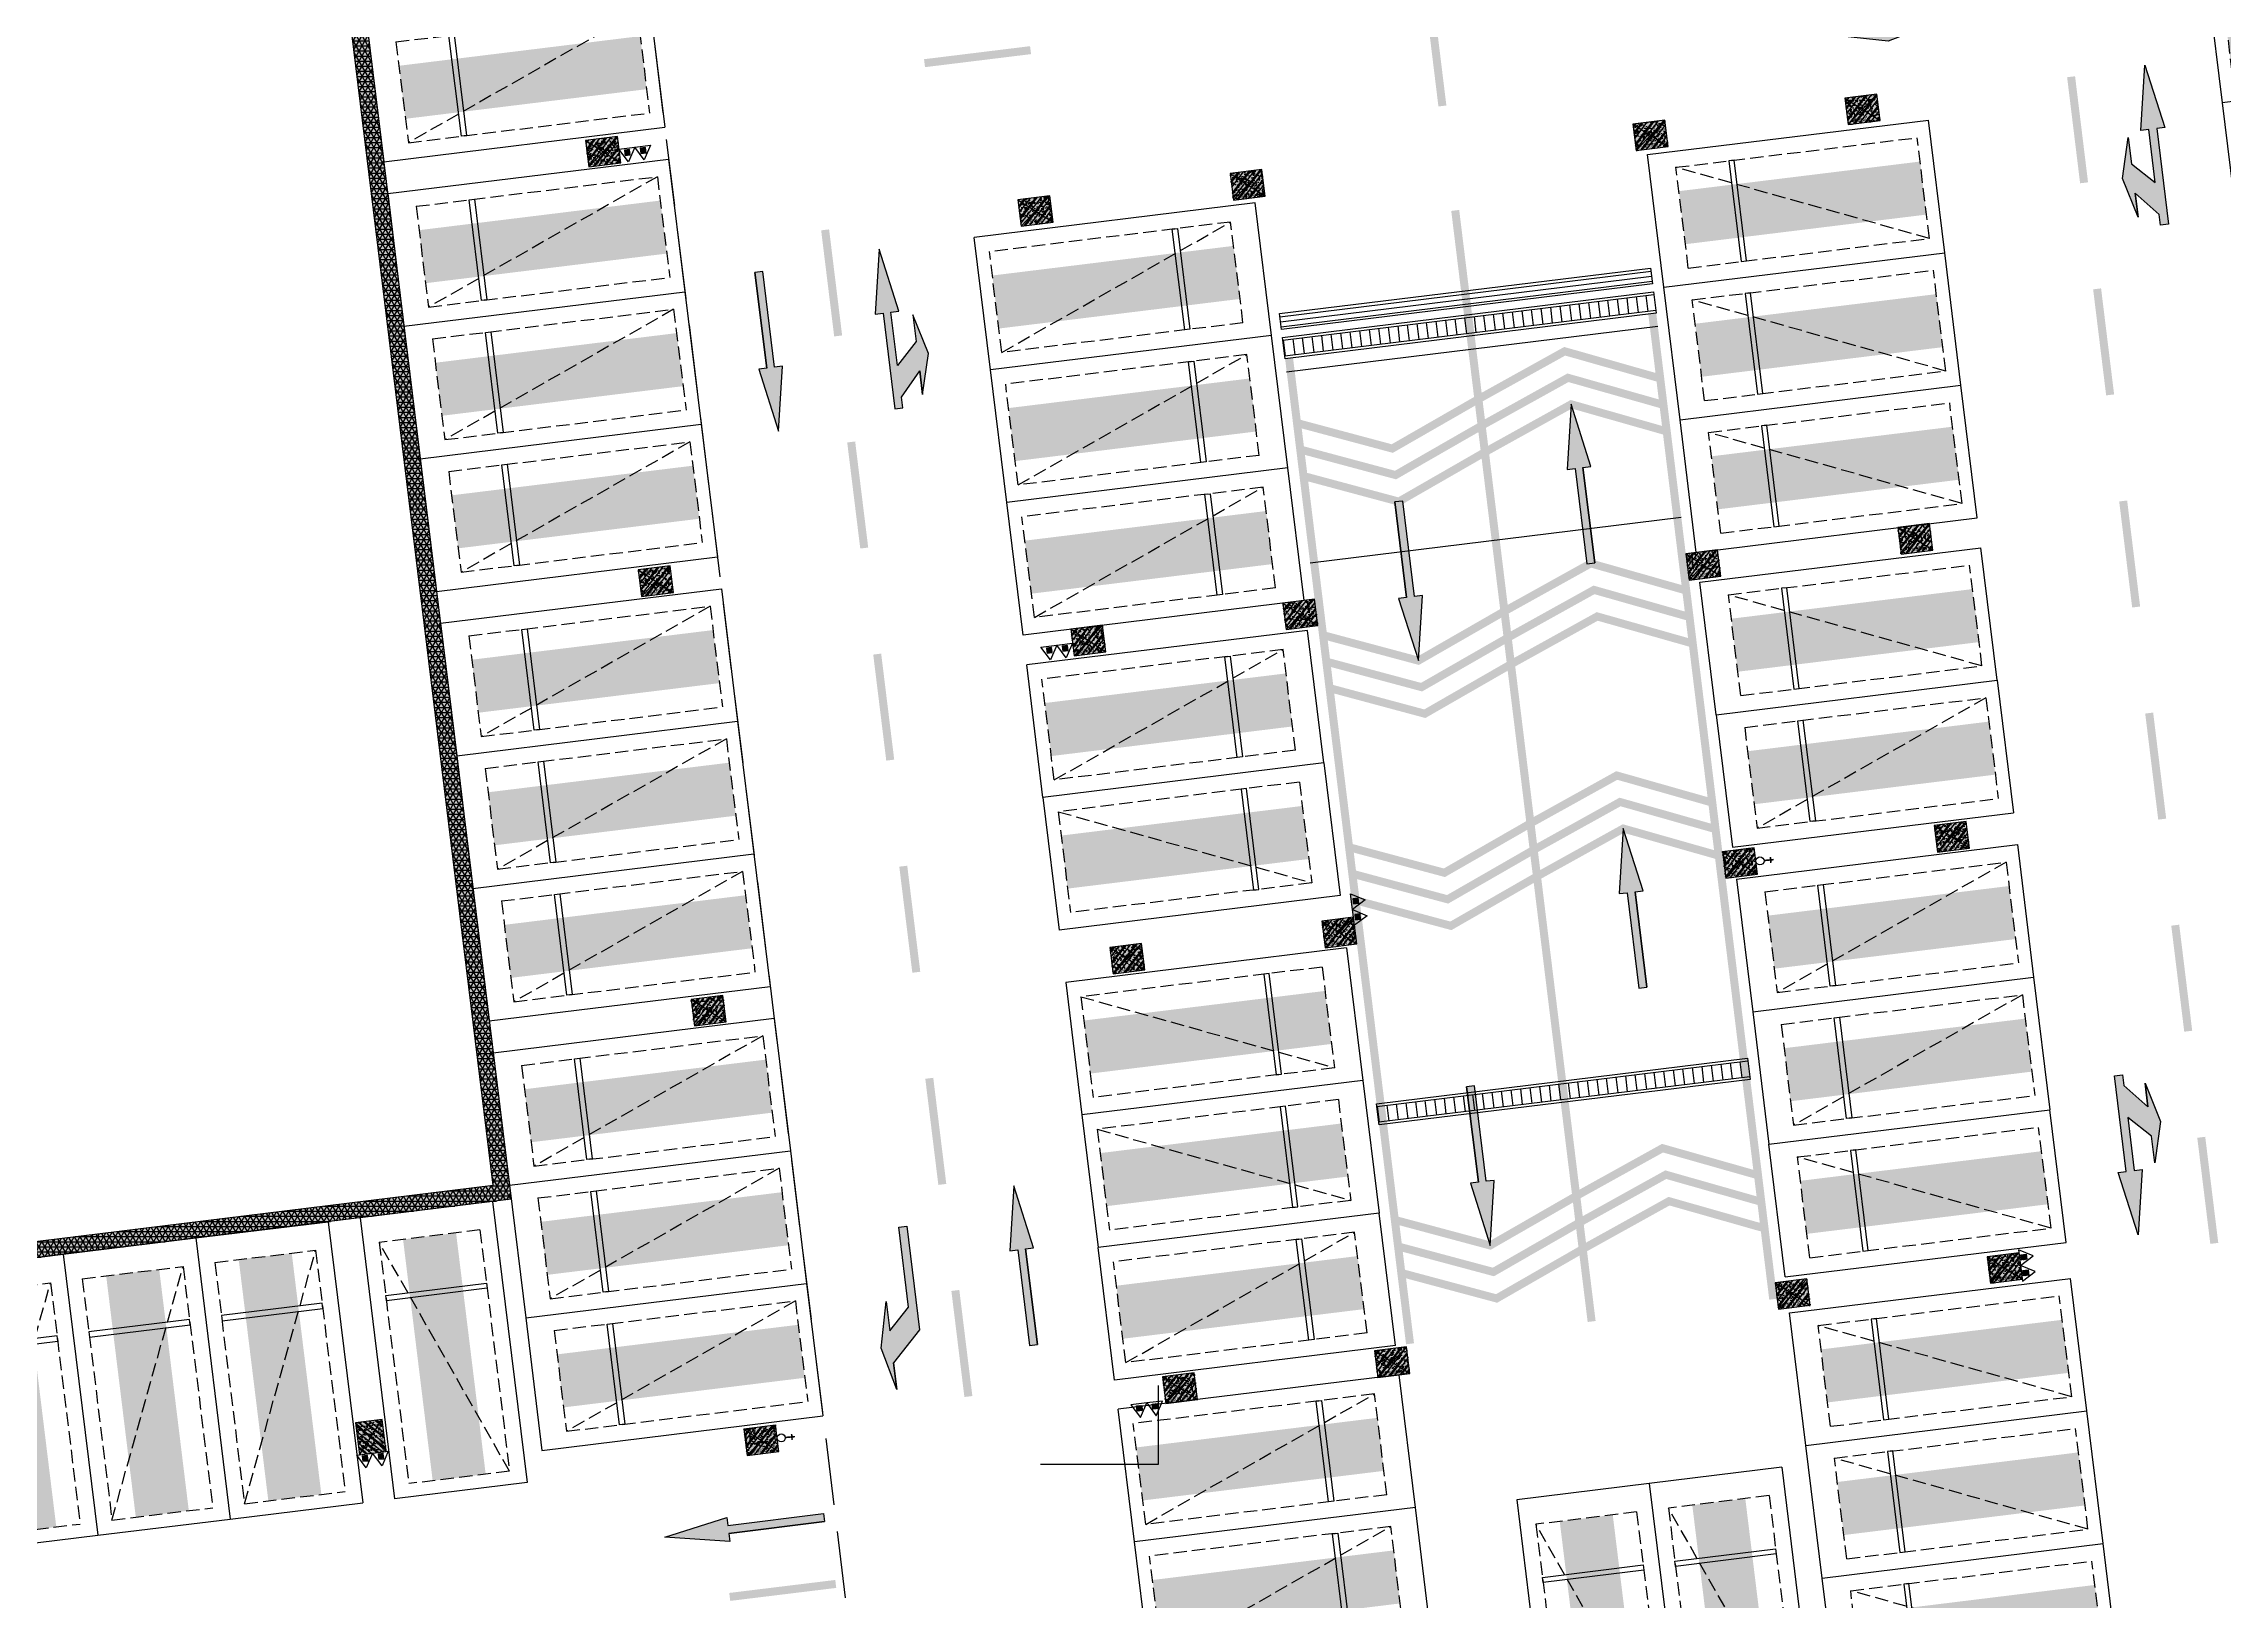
# Model space of a CAD drawing. Extents: x -1338203 to 1886333, y -783476 to 1038610.
# Drawn here: x 790824 to 831654, y 15748 to 44904 of the extents above; entities that cross this region are included whole.
import ezdxf
from ezdxf.enums import TextEntityAlignment as Align

# ---------------------------------------------------------------- set-up
doc = ezdxf.new("R2010")
doc.units = 0
doc.header["$LTSCALE"] = 1000
doc.header["$MEASUREMENT"] = 0
doc.linetypes.add('$2$DASH', pattern=[0.35, 0.25, -0.1])
doc.linetypes.add('A-001-平面B2$0$__DASH', pattern=[0.35, 0.25, -0.1])
for name, color, linetype in [('$0$DIM_SYMB', 3, 'Continuous'), ('0P-EQUIP-CW', 7, 'Continuous'), ('0P-PIPE-RW', 122, 'Continuous'), ('A-001-平面参照B1$0$A-001-平面参照B1$0$0A-DETL-HATH', 8, 'Continuous'), ('A-001-平面参照B1$0$A-001-平面参照B1$0$0A-P-FLOR-P&D', 190, 'Continuous'), ('A-001-平面参照B1$0$A-001-平面参照B1$0$0A-SC-CLNG', 134, 'Continuous'), ('A-001-平面参照B1$0$AUDIT_D_220531184525-2', 40, 'Continuous'), ('A-001-车位参照B1$0$A-001-车位参照B1$0$0A-P-PKNG-CAR(A)', 43, 'Continuous'), ('p-a-regular', 5, 'Continuous'), ('S001南区墙柱$0$0S-CW-HATCH', 251, 'Continuous'), ('S001南区墙柱$0$0S-CW-HATCH-UP', 251, 'Continuous'), ('S001南区墙柱$0$0S-F-WALL-HATCH', 251, 'Continuous'), ('S001南区墙柱$0$0S-F-WALL-HATCH-UP', 251, 'Continuous'), ('S001南区墙柱$0$0S-F-WALL-LINE', 202, 'Continuous'), ('S001南区墙柱$0$S001-墙柱B1_1$0$0S-CC-LINE', 52, 'Continuous'), ('S001南区墙柱$0$S001-墙柱B1_1$0$0S-CW-HATCH-UP', 251, 'Continuous'), ('中心线', 42, 'Continuous'), ('地面指向箭头', 7, 'Continuous'), ('坡道线', 7, 'Continuous'), ('负一层消火栓$0$负一层消火栓$0$0P-DIM-FH', 3, 'Continuous'), ('负一层消火栓$0$负一层消火栓$0$0P-EQUIP-FH', 7, 'Continuous')]:
    doc.layers.add(name, color=color, linetype=linetype)
doc.layers.add('AAD-A-PROOF', color=30, linetype='Continuous', plot=False)
doc.layers.add('S001南区墙柱$0$S001-墙柱B1_1$0$0S-A-TIPS', color=10, linetype='Continuous', plot=False)
doc.styles.add('S001南区墙柱$0$S001-墙柱B1_1$0$AAD-S', font='aad-s.shx', dxfattribs={"width": 0.7, "bigfont": 'aad-hztxt.shx'})

# ---------------------------------------------------------------- blocks, each defined once
blk = doc.blocks.new('A-001-平面参照B1')
at = {"layer": 'A-001-平面参照B1$0$A-001-平面参照B1$0$0A-DETL-HATH'}
h = blk.add_hatch(dxfattribs=at)
h.set_pattern_fill('玻璃', color=256, scale=150, angle=97.0005)
h.set_pattern_definition([(97.000496, (-766629.19, -306204.26), (-178.658117, -21.93803), [])])
h.paths.add_polyline_path([(47660, -267534), (54608, -266681), (54644, -266979), (47697, -267832)])
h = blk.add_hatch(dxfattribs=at)
h.set_pattern_fill('玻璃', color=256, scale=150, angle=97.0005)
h.set_pattern_definition([(97.000496, (-764868.05, -320546.52), (-178.658117, -21.93803), [])])
h.paths.add_polyline_path([(49421, -281876), (56369, -281023), (56406, -281321), (49458, -282174)])
at = {"layer": 'A-001-平面参照B1$0$A-001-平面参照B1$0$0A-SC-CLNG', "ltscale": 0.002}
h = blk.add_hatch(dxfattribs=at)
h.set_pattern_fill('LINE', color=256, scale=100, angle=7.0005)
h.set_pattern_definition([(7.000496, (-766438.34, -306281.56), (-11.608873, 94.53992), [])])
h.paths.add_polyline_path([(54583, -266482), (47636, -267336), (47599, -267038), (54547, -266185)])
at = {"layer": 'A-001-平面参照B1$0$A-001-平面参照B1$0$0A-P-FLOR-P&D'}
for points in [[(47654, -267484), (54602, -266631), (54650, -267028), (47703, -267882)], [(47660, -267534), (54608, -266681), (54644, -266979), (47697, -267832)], [(49415, -281827), (56363, -280974), (56412, -281371), (49464, -282224)], [(49421, -281876), (56369, -281023), (56406, -281321), (49458, -282174)]]:
    blk.add_lwpolyline(points, close=True, dxfattribs=at)
at = {"layer": 'A-001-平面参照B1$0$A-001-平面参照B1$0$0A-SC-CLNG', "ltscale": 0.002}
blk.add_lwpolyline([(54583, -266482), (47636, -267336), (47599, -267038), (54547, -266185)], close=True, dxfattribs=at)
at = {"layer": 'A-001-平面参照B1$0$AUDIT_D_220531184525-2'}
for points in [[(47732, -268129), (54680, -267275)], [(48171, -271702), (55119, -270849)]]:
    blk.add_lwpolyline(points, dxfattribs=at)
blk = doc.blocks.new('S001南区墙柱$0$AAD_BLOCK_20230215093950878')
at = {"layer": 'S001南区墙柱$0$0S-CW-HATCH'}
h = blk.add_hatch(color=256, dxfattribs=at)
h.dxf.hatch_style = 1
h.paths.add_polyline_path([(-300, -250), (300, -250), (300, 250), (-300, 250)])
at = {"layer": 'S001南区墙柱$0$0S-CW-HATCH-UP'}
h = blk.add_hatch(dxfattribs=at)
h.set_pattern_fill('钢筋混凝土', color=256, scale=30, pattern_type=2)
h.set_pattern_definition([(45, (-42203.53, -84001.15), (-106.06602, 106.06602), []), (50, (-42203.53, -84001.15), (215.17805, -18.82564), [22.5, -247.5]), (355, (-42203.53, -84001.15), (-41.6254, 225.65764), [18, -198]), (100.4514, (-42185.6, -84002.72), (173.5528, 206.83186), [19.12206, -210.34263]), (46.1842, (-42203.53, -83941.15), (320.1723, -49.6557), [33.75, -371.25]), (96.6356, (-42176.85, -83945.3), (280.3988, 292.2354), [28.6831, -315.5139]), (351.1842, (-42203.53, -83941.15), (280.3986, 292.2356), [27, -297]), (21, (-42173.53, -83956.15), (179.0721, -120.78567), [22.5, -247.5]), (326, (-42173.53, -83956.15), (72.9946, 217.545), [18, -198]), (71.4514, (-42158.6, -83966.21), (252.0668, 96.75915), [19.12206, -210.34263]), (37.5, (-42203.53, -84001.15), (3.647957, 99.868156), [1.5, -195.6, 1.5, -201, 1.5, -198.75]), (7.5, (-42203.53, -84001.15), (78.92086, 118.32351), [1.5, -114.6, 1.5, -191.1, 1.5, -75.75]), (327.5, (-42270.43, -84001.15), (160.14673, -6.76646), [1.5, -75, 1.5, -234, 1.5, -310.5]), (317.5, (-42300.43, -84001.15), (174.95585, 30.0315), [1.5, -97.5, 1.5, -155.4, 1.5, -220.5])])
h.paths.add_polyline_path([(-300, -250), (300, -250), (300, 250), (-300, 250)])
at = {"layer": 'S001南区墙柱$0$S001-墙柱B1_1$0$0S-CW-HATCH-UP', "transparency": 33554661}
h = blk.add_hatch(dxfattribs=at)
h.set_pattern_fill('钢筋混凝土', color=0, scale=30)
h.set_pattern_definition([(45, (48108.52, -15514.205), (-53.03301, 53.03301), []), (50, (48108.52, -15514.2), (215.17805, -18.82564), [22.5, -247.5]), (355, (48108.52, -15514.2), (-41.6254, 225.6576), [18, -198]), (100.4514, (48126.45, -15515.77), (173.5528, 206.8319), [19.1221, -210.3426]), (46.1842, (48108.52, -15454.2), (320.1723, -49.6557), [33.75, -371.25]), (96.6356, (48135.2, -15458.34), (280.3988, 292.2354), [28.683, -315.514]), (351.1842, (48108.52, -15454.2), (280.3986, 292.2356), [27, -297]), (21, (48138.52, -15469.2), (179.0721, -120.78567), [22.5, -247.5]), (326, (48138.52, -15469.2), (72.9946, 217.545), [18, -198]), (71.4514, (48153.44, -15479.27), (252.0668, 96.75915), [19.1221, -210.3426]), (37.5, (48108.52, -15514.205), (3.64796, 99.86816), [0, -195.6, 0, -201, 0, -198.75]), (7.5, (48108.52, -15514.2), (78.92086, 118.32351), [0, -114.6, 0, -191.1, 0, -75.75]), (327.5, (48041.62, -15514.205), (160.14673, -6.76646), [0, -75, 0, -234, 0, -310.5]), (317.5, (48011.62, -15514.2), (174.95585, 30.0315), [0, -97.5, 0, -155.4, 0, -220.5])])
h.paths.add_polyline_path([(-300, -250), (300, -250), (300, 250), (-300, 250)])
at = {"layer": 'S001南区墙柱$0$S001-墙柱B1_1$0$0S-A-TIPS'}
for p, q in [((-300, 250), (300, -250)), ((300, 250), (-300, -250))]:
    blk.add_line(p, q, dxfattribs=at)
at = {"layer": 'S001南区墙柱$0$S001-墙柱B1_1$0$0S-CC-LINE'}
blk.add_lwpolyline([(-300, -250), (300, -250), (300, 250), (-300, 250)], close=True, dxfattribs=at)
at = {"layer": 'S001南区墙柱$0$S001-墙柱B1_1$0$0S-A-TIPS', "style": 'S001南区墙柱$0$S001-墙柱B1_1$0$AAD-S', "width": 0.7}
blk.add_text('500x600', height=75, dxfattribs=at).set_placement((-45, -187), align=Align.MIDDLE_CENTER)
blk = doc.blocks.new('S001南区墙柱')
at = {"layer": 'S001南区墙柱$0$0S-F-WALL-HATCH'}
h = blk.add_hatch(color=256, dxfattribs=at)
h.dxf.hatch_style = 1
h.paths.add_polyline_path([(30304, 68261), (31072, 68261), (36324, 25487), (335, 21067), (1996, 7539), (1698, 7502), (0, 21328), (35990, 25748), (30805, 67961), (30304, 67961)])
at = {"layer": 'S001南区墙柱$0$0S-F-WALL-HATCH-UP'}
h = blk.add_hatch(dxfattribs=at)
h.set_pattern_fill('NET3', color=256, scale=30)
h.set_pattern_definition([(0, (0, 0), (0, 95.25), []), (60, (0, 0), (-82.48892, 47.625), []), (120, (0, 0), (-82.48892, -47.625), [])])
h.paths.add_polyline_path([(30304, 68261), (31072, 68261), (36324, 25487), (335, 21067), (1996, 7539), (1698, 7502), (0, 21328), (35990, 25748), (30805, 67961), (30304, 67961)])
at = {"layer": 'S001南区墙柱$0$0S-F-WALL-LINE', "elevation": 3370}
blk.add_lwpolyline([(30304, 68261), (31072, 68261), (36324, 25487), (335, 21067), (1996, 7539), (1698, 7502), (0, 21328), (35990, 25748), (30805, 67961), (30304, 67961)], close=True, dxfattribs=at)
for p, rotation in [((61625, 45886, 3370), 7.166417273599052), ((38047, 45094, 3370), 7.166417273599052), ((57656, 45399, 3370), 7.166417273599052), ((50112, 44472, 3370), 7.166417273599052), ((46142, 43985, 3370), 7.166417273599052), ((62614, 37847, 3370), 7.166417273599052), ((58645, 37359, 3370), 7.166417273599052), ((39034, 37055, 3370), 7.166417273599052), ((51101, 36433, 3370), 7.166417273599052), ((47130, 35945, 3370), 7.166417273599052), ((63298, 32269, 3370), 7.166417273599052), ((59330, 31781, 3370), 7.166417273599052), ((51831, 30478, 3370), 7.166417273599052), ((47862, 29990, 3370), 7.166417273599052), ((40021, 29015, 3370), 7.166417273599052), ((64289, 24199, 3370), 7.166417273599052), ((60319, 23712, 3370), 7.166417273599052), ((52819, 22438, 3370), 7.166417273599052), ((48848, 21950, 3370), 7.166417273599052), ((33698, 21034, 3370), 97.16641727359904), ((41008, 20975, 3370), 7.166417273599052)]:
    blk.add_blockref('S001南区墙柱$0$AAD_BLOCK_20230215093950878', p, dxfattribs=dict(rotation=rotation))
blk = doc.blocks.new('S001地下一墙柱')
blk.add_blockref('S001南区墙柱', (-3112, -309101, -3370))
blk = doc.blocks.new('负一层消火栓$0$负一层消火栓$0$$TwtSys$00000546')
h = blk.add_hatch()
h.set_pattern_fill('ANSI31', color=256, scale=200, style=0)
h.set_pattern_definition([(45, (-38543.802, -6670.83), (-17.67767, 17.67767), [])])
h.paths.add_polyline_path([(-65, 174), (65, 174), (65, 44), (-65, 44)])
for points in [[(0, 344), (-198, 0), (198, 0)], [(-65, 174), (65, 174), (65, 44), (-65, 44)]]:
    blk.add_lwpolyline(points, close=True)
blk = doc.blocks.new('负一层消火栓')
at = {"layer": '负一层消火栓$0$负一层消火栓$0$0P-DIM-FH'}
for p, q in [((45326, -287101, 1600), (45326, -288579, 1600)), ((45326, -288579, 1600), (43123, -288579, 1600))]:
    blk.add_line(p, q, dxfattribs=at)
at = {"layer": '负一层消火栓$0$负一层消火栓$0$0P-EQUIP-FH'}
for p, xscale, yscale, zscale, rotation in [((35378, -263942, 800), -0.7499999999999999, 0.7499999999999999, 0.75, 187.1664172735939), ((35673, -263905, 800), -0.7499999999999999, 0.7499999999999999, 0.75, 187.1664172735939), ((43279, -273260, 800), -0.7499999999999999, 0.7499999999999999, 0.75, 187.1664172735939), ((43574, -273223, 800), -0.7499999999999999, 0.7499999999999999, 0.75, 187.1664172735939), ((48946, -278043, 800), -0.7499999999999999, 0.75, 0.75, 276.8833159739643), ((48982, -278339, 800), -0.7499999999999999, 0.75, 0.75, 276.8833159739643), ((61454, -284707, 800), 0.7499999999999999, 0.7499999999999999, 0.7499999999999999, 277.166417273614), ((61491, -285002, 800), 0.7499999999999999, 0.7499999999999999, 0.7499999999999999, 277.166417273614), ((44965, -287445, 1600), 0.7500000000000006, 0.7500000000000006, 0.7500000000000006, 186.6699744103359), ((45261, -287410, 1600), 0.7500000000000006, 0.7500000000000006, 0.7500000000000006, 186.6699744103359), ((30469, -288384, 800), -0.7499999999999999, 0.7499999999999999, 0.75, 187.0014062786706), ((30765, -288347, 800), -0.7499999999999999, 0.7499999999999999, 0.75, 187.0014062786706)]:
    blk.add_blockref('负一层消火栓$0$负一层消火栓$0$$TwtSys$00000546', p, dxfattribs=dict(at, xscale=xscale, yscale=yscale, zscale=zscale, rotation=rotation))
blk = doc.blocks.new('剖面位置')
at = {"layer": '$0$DIM_SYMB', "linetype": '$2$DASH', "ltscale": 5}
blk.add_lwpolyline([(29891, -167801), (29891, -222090), (30997, -222090), (42410, -315041)], dxfattribs=at)
blk.add_lwpolyline([(29891, -167801), (29891, -222090), (30997, -222090), (42410, -315041)], dxfattribs=at)
blk = doc.blocks.new('$TwtSys$00000320')
at = {"const_width": 20}
for points in [[(0, 0), (0, -121)], [(-37, -83), (37, -83)]]:
    blk.add_lwpolyline(points, dxfattribs=at)
blk = doc.blocks.new('A$Cee0fc4ce')
at = {"layer": '0P-PIPE-RW', "linetype": 'Continuous'}
for centre in [(56594, -277282), (38269, -288081)]:
    blk.add_circle(centre, 75, dxfattribs=at)
at = {"layer": '0P-EQUIP-CW', "xscale": 1.5, "yscale": -1.5, "zscale": 1.5}
for p, rotation in [((56669, -277275), 275.5382979894451), ((38344, -288074), 275.2054562039403)]:
    blk.add_blockref('$TwtSys$00000320', p, dxfattribs=dict(at, rotation=rotation))
blk = doc.blocks.new('左转或右转')
at = {"layer": '地面指向箭头'}
blk.add_hatch(color=251, dxfattribs=at).paths.add_polyline_path([(3221046, 2451667), (3221247, 2450864), (3221247, 2451366), (3221799, 2451918), (3221799, 2453874), (3221648, 2453874), (3221648, 2452369), (3221247, 2451968), (3221247, 2452519)])
at = {"layer": '地面指向箭头', "color": 251}
blk.add_lwpolyline([(3221247, 2450864), (3221046, 2451667), (3221247, 2452519), (3221247, 2451968), (3221648, 2452369), (3221648, 2453874), (3221799, 2453874), (3221799, 2451918), (3221247, 2451366), (3221247, 2450864), (3221247, 2451366)], dxfattribs=at)
blk = doc.blocks.new('直行右转或左转')
at = {"layer": '地面指向箭头'}
blk.add_hatch(color=251, dxfattribs=at).paths.add_polyline_path([(3219528, 2452519), (3218327, 2452294), (3218327, 2452444), (3217325, 2452444), (3217726, 2452044), (3218227, 2452044), (3217476, 2451843), (3216725, 2452044), (3217175, 2452044), (3216725, 2452444), (3216524, 2452444), (3216524, 2452594), (3218327, 2452594), (3218327, 2452745)])
at = {"layer": '地面指向箭头', "color": 251}
blk.add_lwpolyline([(3216725, 2452044), (3217175, 2452044), (3216725, 2452044), (3217476, 2451843), (3218227, 2452044), (3217726, 2452044), (3217325, 2452444), (3218327, 2452444), (3218327, 2452294), (3219528, 2452519), (3218327, 2452745), (3218327, 2452594), (3216524, 2452594), (3216524, 2452444), (3216725, 2452444), (3217175, 2452044)], dxfattribs=at)
blk = doc.blocks.new('左转加右转')
at = {"layer": '地面指向箭头'}
for points in [[(3220885, 2465747), (3221085, 2466547), (3221085, 2466047), (3221635, 2465497), (3221635, 2463547), (3221485, 2463547), (3221485, 2465047), (3221085, 2465447), (3221085, 2464897)], [(3222235, 2465747), (3222035, 2466547), (3222035, 2466047), (3221485, 2465497), (3221485, 2463547), (3221635, 2463547), (3221635, 2465047), (3222035, 2465447), (3222035, 2464897)]]:
    blk.add_hatch(color=251, dxfattribs=at).paths.add_polyline_path(points)
at = {"layer": '地面指向箭头', "color": 251}
for points in [[(3221085, 2466547), (3220885, 2465747), (3221085, 2464897), (3221085, 2465447), (3221485, 2465047), (3221485, 2463547), (3221635, 2463547), (3221635, 2465497), (3221085, 2466047), (3221085, 2466547), (3221085, 2466047)], [(3222035, 2466547), (3222235, 2465747), (3222035, 2464897), (3222035, 2465447), (3221635, 2465047), (3221635, 2463547), (3221485, 2463547), (3221485, 2465497), (3222035, 2466047), (3222035, 2466547), (3222035, 2466047)]]:
    blk.add_lwpolyline(points, dxfattribs=at)
blk = doc.blocks.new('直行')
at = {"layer": '地面指向箭头'}
blk.add_hatch(color=251, dxfattribs=at).paths.add_polyline_path([(-29241, 4059962), (-29466, 4058762), (-29316, 4058762), (-29316, 4056961), (-29166, 4056961), (-29166, 4058762), (-29016, 4058762)])
at = {"layer": '地面指向箭头', "color": 251}
blk.add_lwpolyline([(-29316, 4058762), (-29316, 4056961), (-29316, 4058762), (-29316, 4058762), (-29466, 4058762), (-29241, 4059962), (-29016, 4058762), (-29166, 4058762), (-29166, 4056961), (-29316, 4056961), (-29316, 4056961)], dxfattribs=at)
blk = doc.blocks.new('A$C9cb663f1')
at = {"layer": '中心线', "color": 251, "const_width": 150}
for points in [[(394671, -317223), (396656, -316979)], [(416381, -319462), (416138, -317477)], [(393054, -322328), (392810, -320343)], [(416869, -323432), (416625, -321447)], [(393542, -326298), (393298, -324313)], [(417356, -327402), (417113, -325417)], [(394029, -330268), (393785, -328283)], [(417844, -331372), (417600, -329387)], [(394517, -334238), (394273, -332253)], [(418331, -335342), (418088, -333357)], [(395004, -338209), (394760, -336223)], [(418819, -339313), (418575, -337327)], [(395492, -342179), (395248, -340194)], [(391024, -345930), (393009, -345687)]]:
    blk.add_lwpolyline(points, dxfattribs=at)
at = {"layer": '坡道线', "color": 251, "const_width": 150}
for points in [[(404128, -316073), (404367, -318024)], [(404607, -319979), (407161, -340775)], [(408296, -321910), (410561, -340357)], [(405041, -323511), (406657, -322615), (408445, -323123)], [(401496, -322745), (403761, -341192)], [(405102, -324007), (406718, -323111), (408506, -323619)], [(401645, -323958), (403429, -324436), (405041, -323511)], [(405163, -324503), (406779, -323607), (408567, -324115)], [(401706, -324454), (403490, -324932), (405102, -324007)], [(401767, -324950), (403551, -325429), (405163, -324503)], [(405529, -327481), (407144, -326585), (408932, -327093)], [(405590, -327977), (407205, -327081), (408993, -327589)], [(402132, -327928), (403917, -328406), (405529, -327481)], [(405650, -328473), (407266, -327578), (409054, -328085)], [(402193, -328424), (403977, -328902), (405590, -327977)], [(402254, -328920), (404038, -329399), (405650, -328473)], [(406016, -331451), (407632, -330555), (409420, -331063)], [(406077, -331947), (407693, -331051), (409481, -331559)], [(402620, -331898), (404404, -332376), (406016, -331451)], [(406138, -332444), (407754, -331548), (409542, -332056)], [(402681, -332394), (404465, -332873), (406077, -331947)], [(402742, -332891), (404526, -333369), (406138, -332444)], [(406873, -338426), (408488, -337531), (410276, -338038)], [(406934, -338923), (408549, -338027), (410337, -338535)], [(403476, -338873), (405261, -339352), (406873, -338426)], [(406994, -339419), (408610, -338523), (410398, -339031)], [(403537, -339370), (405322, -339848), (406934, -338923)], [(403598, -339866), (405382, -340344), (406994, -339419)]]:
    blk.add_lwpolyline(points, dxfattribs=at)
at = {"layer": '地面指向箭头', "color": 251, "linetype": 'Continuous'}
for name, p, xscale, rotation in [('左转加右转', (-1641162, -3814755), -0.999999999999998, 277.0158353358875), ('直行右转或左转', (-1623944, -3811920), -0.9999999999999969, 277.0067587872553), ('直行右转或左转', (2458857, 3155506), -1, 97.00675878725528)]:
    blk.add_blockref(name, p, dxfattribs=dict(at, xscale=xscale, rotation=rotation))
for name, p, rotation in [('直行右转或左转', (3220503, -3217266), 97.00160174162184), ('左转或右转', (-2514231, -3157091), 6.800267353215744)]:
    blk.add_blockref(name, p, dxfattribs=dict(at, rotation=rotation))
at = {"layer": '地面指向箭头', "color": 251, "xscale": -1}
for p, rotation in [((-73824, 3709151), 186.999982029879), ((872539, -4356871), 6.999982029857957), ((-61844, 3704858), 186.999982029879), ((873514, -4364812), 6.999982029857957), ((-60500, 3693912), 186.999982029879), ((862104, -4371498), 6.999982029857957)]:
    blk.add_blockref('直行', p, dxfattribs=dict(at, rotation=rotation))
at = {"layer": '地面指向箭头', "color": 251, "rotation": 97.09216386480834}
blk.add_blockref('直行', (4415097, 185469), dxfattribs=at)
blk = doc.blocks.new('A-001-车位参照B1$0$A-001-车位参照B1$0$A-001-车位参照B1$0$ddd')
for p, q in [((0, 2500), (5300, 2500)), ((0, 2500), (0, 0)), ((5300, 2500), (5300, 0)), ((0, 0), (5300, 0))]:
    blk.add_line(p, q)
at = {"linetype": 'A-001-平面B2$0$__DASH'}
for p, q in [((500, 2200), (500, 300)), ((500, 2200), (5050, 2200)), ((5050, 2200), (5050, 300)), ((500, 300), (5050, 300))]:
    blk.add_line(p, q, dxfattribs=at)
blk.add_lwpolyline([(5050, 2200), (500, 300)], dxfattribs=at)
blk.add_lwpolyline([(1500, 300), (1500, 2200), (1600, 2200), (1600, 300)], close=True)
at = {"layer": 'p-a-regular', "ltscale": 0.002, "const_width": 1000}
blk.add_lwpolyline([(500, 1250), (5050, 1250)], dxfattribs=at)

msp = doc.modelspace()

# ---------------------------------------------------------------- block references
at = {"ltscale": 0.002}
for name, p in [('S001地下一墙柱', (766365.4, 306889.1)), ('负一层消火栓', (766365.4, 306889.1)), ('A$C9cb663f1', (412646.2, 361761.3))]:
    msp.add_blockref(name, p, dxfattribs=at)
for name, p in [('A-001-平面参照B1', (766365.4, 306889.1)), ('A$Cee0fc4ce', (766365.5, 306889.1))]:
    msp.add_blockref(name, p)
at = {"layer": 'A-001-车位参照B1$0$A-001-车位参照B1$0$0A-P-PKNG-CAR(A)', "linetype": 'Continuous', "xscale": -1}
for p, rotation in [((836874.9, 44441.6), 7.0010600372928), ((837179.7, 41960.2), 7.0010600372928), ((820852.6, 42826.1), 187.0014062707245), ((821157.4, 40344.8), 187.0014062707245), ((821462.1, 37863.4), 187.0014062707245), ((821835.3, 34824.2), 187.0014062707245), ((815099.9, 28960), 7.001406270722966), ((815525.1, 25497.9), 7.001406270722966), ((815829.8, 23016.6), 7.001406270722966), ((823127.5, 24302.7), 187.0014062707042), ((793671.5, 22549.7), 97.0014062687045), ((796152.9, 22854.4), 97.0014062687045), ((791190.2, 22244.9), 97.0014062687045), ((823515, 21147), 187.0014062707042), ((823819.8, 18665.6), 187.0014062707042), ((824124.5, 16184.2), 187.0014062707042)]:
    msp.add_blockref('A-001-车位参照B1$0$A-001-车位参照B1$0$A-001-车位参照B1$0$ddd', p, dxfattribs=dict(at, rotation=rotation))
at = {"layer": 'A-001-车位参照B1$0$A-001-车位参照B1$0$0A-P-PKNG-CAR(A)', "linetype": 'Continuous'}
for p, rotation in [((797193.2, 42691.7), 7.001406286585027), ((797570.7, 39614.8), 7.001406286585027), ((813507.8, 41924.1), 187.0014062865862), ((797875.5, 37133.4), 7.001406286585027), ((813812.5, 39442.8), 187.0014062865862), ((798180.2, 34652), 7.001406286585027), ((814117.3, 36961.4), 187.0014062865862), ((798557.7, 31575.1), 7.001406286585027), ((814490.5, 33922.2), 187.0014062865862), ((822444.7, 29862), 7.001406286585027), ((798862.4, 29093.7), 7.001406286585027), ((822822.7, 26784.6), 7.001406286585027), ((799167.1, 26612.4), 7.001406286585027), ((823127.4, 24303.2), 7.001406286585027), ((799545, 23535.5), 7.001406286585027), ((799849.7, 21054.1), 7.001406286585027), ((796748.4, 22927.5), 277.0014062886033), ((815829.9, 23016.1), 187.0014062866051), ((800154.5, 18572.8), 7.001406286585027), ((816201.9, 19988.9), 187.0014062866051), ((820886.3, 17954.7), 277.0014062886033), ((818404.9, 17650.1), 277.0014062886033), ((816506.6, 17507.6), 187.0014062866051)]:
    msp.add_blockref('A-001-车位参照B1$0$A-001-车位参照B1$0$A-001-车位参照B1$0$ddd', p, dxfattribs=dict(at, rotation=rotation))
at = {"layer": 'AAD-A-PROOF'}
msp.add_blockref('剖面位置', (766365.4, 306889.1), dxfattribs=at)

doc.saveas('drawing.dxf')
